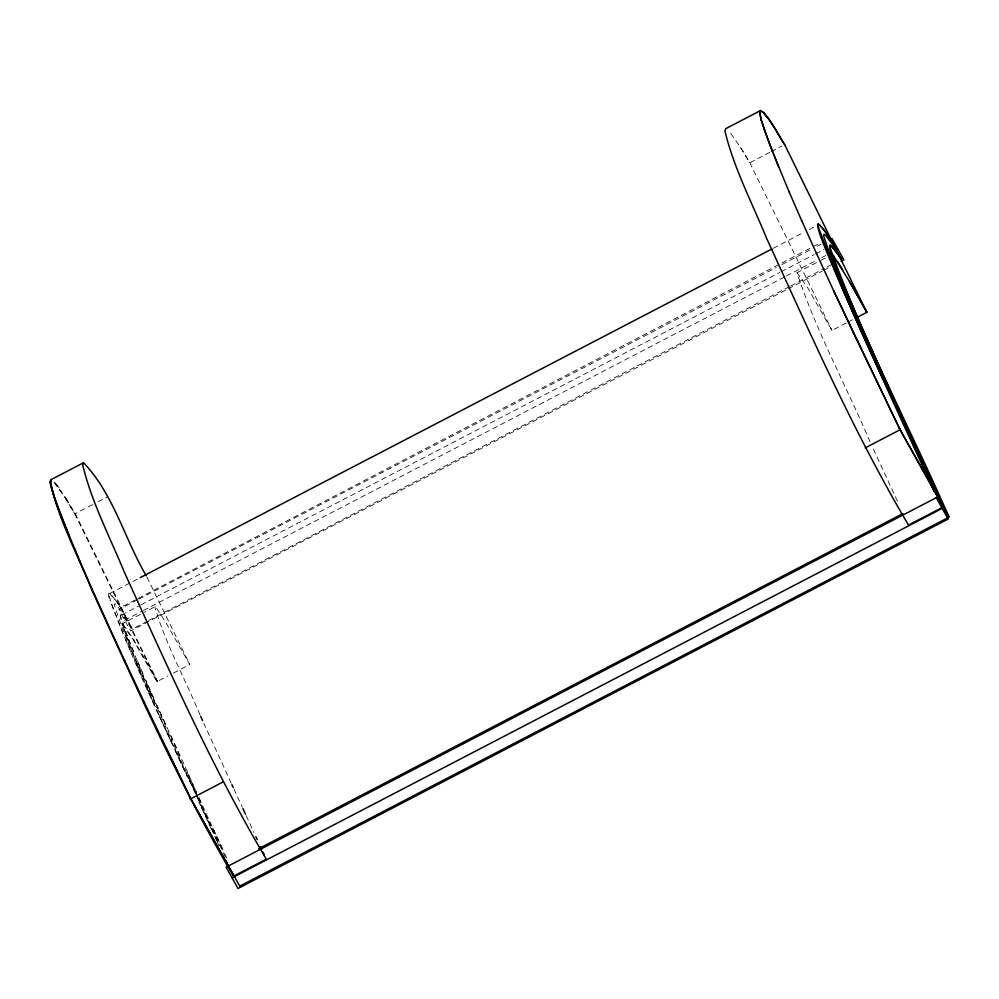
<?xml version="1.0" encoding="UTF-8"?>
<svg xmlns="http://www.w3.org/2000/svg" width="999" height="999" viewBox="0 0 999 999"><rect width="100%" height="100%" fill="white"/><g stroke="black" fill="none" stroke-linecap="round" stroke-linejoin="round"><path stroke-width="0.75" stroke-dasharray="5 3.75" d="M173.389 673.064L189.798 664.522L165.647 622.19L156.718 608.403L154.833 606.78L144.455 612.225M92.545 504.657L74.775 513.898L65.684 498.776L53.634 481.743M98.014 501.81L107.58 496.828M769.904 152.26L749.774 162.737L740.696 147.615L728.646 130.582M771.253 151.573L781.98 145.979M109.703 593.518L138.774 578.384M773.326 248.252L803.733 232.43M809.265 229.545L814.797 226.673M135.365 599.85L120.592 607.542C118.594 604.969 104.77 583.204 109.49 599.263M138.049 598.451L820.316 242.957M137.5 599.812L118.731 609.577L130.644 630.893L786.887 289.498M138.849 599.113L776.348 267.457M781.892 264.573L811.725 249.051M817.12 246.254L821.166 244.143M121.641 614.885L139.648 605.519M141.034 604.795L779.732 272.49M781.118 271.778L814.297 254.508M815.684 253.796L823.975 249.475M124.688 620.229L142.12 611.163M143.456 610.464L785.077 276.673M786.463 275.949L816.333 260.414M821.727 257.605L825.773 255.507M140.359 614.348L122.028 623.851C148.252 699.799 187.238 771.515 219.193 845.341M816.533 262.587L797.04 272.69C815.983 330.944 846.153 385.639 870.191 442.07M820.903 260.314L825.261 258.042M147.303 621.216L132.542 628.908C105.045 588.873 132.005 646.415 134.803 654.695M148.651 620.516L789.297 286.713M790.634 286.014L824.2 268.519M826.885 267.12L830.918 265.022M788.273 288.773L822.289 271.079M823.638 270.367L830.381 266.87M122.028 623.851L132.842 639.26L156.98 681.593L167.919 675.911M797.04 272.69L807.854 288.099L831.992 330.432L846.752 322.752M848.101 322.053L853.458 319.268M59.091 487.737L54.133 481.506L66.184 498.513M126.573 618.306L116.696 605.057L114.935 603.696L114.261 604.52C128.684 651.398 152.547 695.017 171.541 740.159M740.696 147.615L749.774 162.737L831.992 330.432M65.684 498.776L74.775 513.898L156.98 681.593M66.109 498.376L75.275 513.636L157.58 681.48M157.492 681.33L133.354 638.998L122.54 623.588C130.057 652.734 145.704 679.62 156.843 707.592M146.99 577.21L189.798 664.522M897.452 501.198L872.789 447.727M246.166 815.646L253.946 832.492M212.899 828.109L223.089 850.199M226.723 858.054L197.477 794.605M225.312 857.229L198.027 798.089M211.151 828.833L198.938 802.372M216.758 840.946C180.869 758.603 137.949 678.683 108.304 593.868L108.978 593.031C119.618 602.797 125.187 616.82 132.53 628.97C128.746 625.087 125.3 615.334 120.217 615.184C139.723 675.074 170.205 731.056 194.88 788.948L196.828 793.194M217.345 842.232L218.906 845.604M231.244 783.228L203.846 723.351M233.828 788.873L242.27 807.217M200.924 802.06L197.477 794.567M197.64 797.214L171.141 739.31M198.289 798.626L209.965 824.025M188.923 778.283L197.377 796.665M187.35 772.427L196.99 793.506M175.399 751.061L187.013 776.41M171.616 742.769L158.766 714.472M179.82 755.931L170.704 735.838M200.012 714.859C185.177 678.895 165.534 644.155 154.833 606.78M165.409 724.113L156.93 705.194M153.471 702.747L144.98 683.828M153.659 697.876L145.866 680.257M141.721 676.51L133.928 658.89M142.919 673.526L136.076 657.667M130.981 652.16L124.138 636.301M122.865 633.329L109.965 600.749"/><path stroke-width="1.5" d="M51.274 479.67L50.537 482.242L51.96 489.198L55.557 500.549L69.443 536.426M51.236 479.557L50.45 482.042C56.493 509.515 69.418 534.927 79.77 560.938M83.541 462.749L82.755 465.234C91.796 502.522 109.878 536.975 124.376 572.327C168.806 669.305 212 767.17 266.283 859.165L233.479 876.223C179.196 784.227 136.001 686.375 91.571 589.385C77.073 554.033 58.991 519.592 49.95 482.305L50.724 479.82L83.541 462.749C113.574 493.893 124.65 539.21 146.341 575.911M866.92 312.462L784.665 144.593C776.822 133.329 771.628 119.056 760.576 110.539L759.802 113.012L761.176 119.892M760.626 110.514L725.736 128.659L724.962 131.144C734.003 168.431 752.085 202.872 766.57 238.224C811.013 335.214 854.195 433.067 908.491 525.062L943.381 506.918L919.355 454.982M140.16 577.659L771.94 248.963M829.245 239.935L831.942 238.536L843.855 259.852L841.158 261.251M835.201 250.599L837.899 249.188M857.492 317.17L866.882 312.287L849.5 281.493L833.753 256.181M190.235 799.05L223.039 781.98M865.246 447.889L900.136 429.732M258.654 848.738L902.834 513.611M232.03 877.834L942.219 508.366M831.88 254.57L833.803 256.156M763.486 112.45L768.481 118.769M840.509 257.792C814.285 219.855 844.217 285.826 846.453 291.92C879.07 367.719 913.973 442.507 948.326 517.519L239.735 886.163L190.172 797.664M829.719 238.062C801.66 197.128 831.668 262.849 834.502 270.554C866.47 344.817 900.623 418.119 934.29 491.62M835.476 248.364L825.798 235.539L824.088 234.278L823.463 235.202C837.974 282.168 861.825 325.886 880.893 371.128M841.658 259.428L831.767 246.204L830.057 244.942L829.42 245.854C862.449 338.886 909.565 426.66 949.05 517.107L899.525 428.633M775.449 129.346L768.431 118.706L763.486 112.475L760.626 110.652L759.889 113.212L761.3 120.167L764.909 131.531L778.783 167.395M837.462 261.401L842.744 269.955M775.536 129.483L784.627 144.618M849.462 281.518L866.832 312.312M943.381 506.918L900.087 429.757L833.703 290.821L853.845 333.741M233.978 875.973L190.734 798.788L166.146 748.114M841.433 259.028C834.14 247.09 828.77 233.117 818.131 223.614L817.507 224.538C850.536 317.57 897.651 405.332 937.137 495.791M900.648 430.894L853.358 332.792M191.308 799.912L144.018 701.81M124.313 659.877L144.493 702.772M225.687 860.264L227.273 863.66M919.08 454.508L943.331 506.943M242.919 808.628L245.517 814.235M255.894 836.7L257.193 839.51M260.439 846.528L261.738 849.337M263.037 852.147L264.335 854.944M225.849 860.601L227.135 863.411M898.276 409.253L919.305 455.007M816.395 253.259L834.09 291.72M231.88 784.64L233.179 787.462M107.005 622.315L124.75 660.751M880.481 370.279L898.551 409.84M200.649 716.271L202.572 720.516M801.46 220.08L816.745 254.071M92.07 589.123L107.405 623.101M866.195 338.561C855.156 310.552 839.397 283.704 831.93 254.545M788.86 191.271L801.76 220.804M79.47 560.314L92.42 589.835M789.123 191.908L770.554 146.791M834.09 263.424L838.436 274.563M770.504 146.816L761.226 119.868M936.263 497.702L226.074 867.169L237.987 888.486L948.176 519.03L936.263 497.702"/></g></svg>
